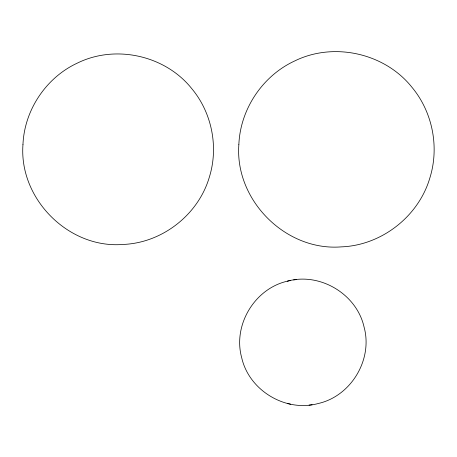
<?xml version="1.0" encoding="UTF-8"?>
<svg xmlns="http://www.w3.org/2000/svg" width="457" height="457" viewBox="0 0 457 457"><rect width="100%" height="100%" fill="white"/><g stroke="black" fill="none" stroke-linecap="round" stroke-linejoin="round"><path stroke-width="0.69" d="M287.544 281.141C254.646 288.51 232.664 325.167 241.684 357.654C249.054 390.558 285.705 412.528 318.198 403.52C351.096 396.15 373.066 359.493 364.058 327.001C356.689 294.097 320.031 272.126 287.544 281.141L290.561 280.461M293.611 279.93L296.684 279.553M309.052 405.102L312.12 404.725M287.544 403.52L290.561 404.194M22.964 144.572C18.834 198.704 68.516 248.768 122.836 244.461L122.853 244.461C162.149 243.061 198.481 214.681 209.409 176.922C218.686 147.028 211.928 112.828 191.871 88.772C165.4 55.423 115.61 44.243 77.422 63.066C46.106 77.524 24.352 110.126 22.964 144.572M238.862 144.498C234.624 199.977 285.545 251.293 341.219 246.877L341.236 246.877C381.509 245.443 418.749 216.355 429.946 177.659C439.457 147.023 432.528 111.965 411.974 87.31C384.84 53.138 333.81 41.678 294.674 60.97C262.581 75.788 240.285 109.2 238.862 144.498"/></g></svg>
